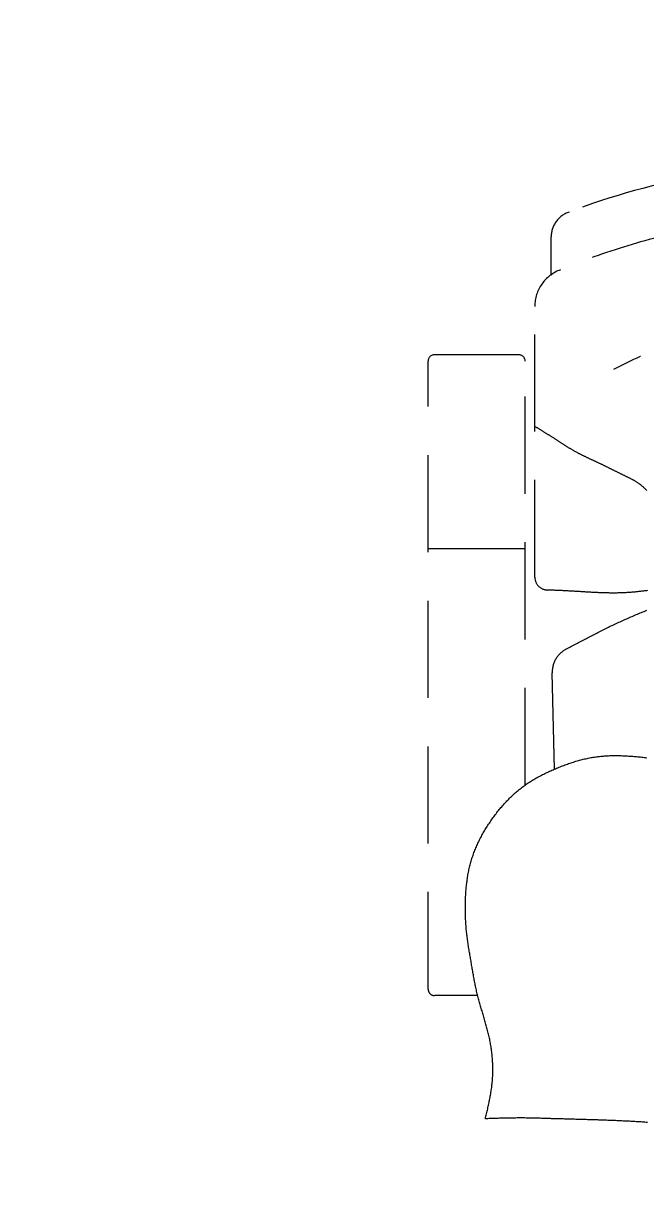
# Model space of a CAD drawing. Header units: metres. Extents: x 630750 to 860239, y 578133 to 726633.
# Drawn here: x 758763 to 759245, y 636187 to 637084 of the extents above; entities that cross this region are included whole.
import ezdxf

# ---------------------------------------------------------------- set-up
doc = ezdxf.new("R2010")
doc.units = ezdxf.units.M
doc.header["$LTSCALE"] = 300
doc.linetypes.add('3$0$업무시설_xr-base$0$CONTINOUS', pattern=[0])
doc.linetypes.add('새_블럭$0$HIDDEN', pattern=[0.375, 0.25, -0.125])
for name, color, linetype in [('3$0$A-CON', 2, 'Continuous'), ('3$0$A-WALL-CONC', 2, 'Continuous'), ('새_블럭$0$KUK-WALL-FIN_1', 30, 'Continuous')]:
    doc.layers.add(name, color=color, linetype=linetype)

# ---------------------------------------------------------------- blocks, each defined once
blk = doc.blocks.new('3$0$con2')
at = {"layer": '3$0$A-WALL-CONC', "linetype": '3$0$업무시설_xr-base$0$CONTINOUS'}
h = blk.add_hatch(color=251, dxfattribs=at)
h.dxf.hatch_style = 1
edge = h.paths.add_edge_path(flags=17)
edge.add_arc((-134345.86, -276172.16), 450, 0, 360)
h.paths.add_polyline_path([(-156156.58, -311179.88), (-156334.97, -311089.44), (-156922.81, -312248.94), (-156744.43, -312339.38)], flags=16)
h.paths.add_polyline_path([(-157332.28, -313498.88), (-157510.66, -313408.44), (-158053.29, -314478.74), (-157874.91, -314569.18)], flags=16)
h.paths.add_polyline_path([(-94657.59, -334034.69), (-94715.67, -334226.07), (-93739.61, -334522.25), (-93681.54, -334330.86)], flags=17)
h.paths.add_polyline_path([(-111499.3, -328924.21), (-111557.38, -329115.59), (-110581.33, -329411.77), (-110523.25, -329220.39)], flags=17)
h.paths.add_polyline_path([(-109394.09, -329563.02), (-109452.17, -329754.4), (-108476.11, -330050.58), (-108418.04, -329859.2)], flags=17)
h.paths.add_polyline_path([(-107288.88, -330201.83), (-107346.95, -330393.21), (-106370.9, -330689.39), (-106312.83, -330498.01)], flags=17)
h.paths.add_polyline_path([(-105183.67, -330840.64), (-105241.74, -331032.02), (-104265.69, -331328.2), (-104207.61, -331136.82)], flags=17)
h.paths.add_polyline_path([(-103078.45, -331479.45), (-103136.53, -331670.83), (-102160.47, -331967.01), (-102102.4, -331775.63)], flags=16)
h.paths.add_polyline_path([(-100973.24, -332118.26), (-101031.31, -332309.64), (-100055.26, -332605.82), (-99997.19, -332414.44)], flags=16)
h.paths.add_polyline_path([(-98868.03, -332757.07), (-98926.1, -332948.45), (-97950.05, -333244.63), (-97891.97, -333053.25)], flags=16)
h.paths.add_polyline_path([(-96762.81, -333395.88), (-96820.89, -333587.26), (-95844.83, -333883.44), (-95786.76, -333692.06)], flags=16)
edge = h.paths.add_edge_path(flags=17)
edge.add_arc((-134345.86, -286072.18), 450, 0, 360)
h.paths.add_polyline_path([(-143845.86, -275922.16), (-143845.86, -275872.16), (-144545.85, -275872.16), (-144545.85, -286422.16), (-141345.85, -286422.16), (-141345.85, -286222.16), (-143845.85, -286222.16), (-143845.85, -285772.16), (-144345.85, -285772.16), (-144345.85, -276572.16), (-143845.85, -276572.16), (-143845.85, -276122.16), (-141745.85, -276122.16), (-141345.85, -276122.16), (-141345.85, -275922.16)], flags=17)
h.paths.add_polyline_path([(-104645.86, -260722.16), (-107545.86, -260722.15), (-107545.86, -260922.15), (-104645.86, -260922.16)], flags=16)
h.paths.add_polyline_path([(-105845.86, -322372.15), (-105845.86, -325422.15), (-105555.86, -325422.15), (-105555.86, -325222.15), (-105645.86, -325222.15), (-105645.86, -322572.15), (-99445.86, -322572.15), (-99445.86, -325222.15), (-104555.86, -325222.15), (-104555.86, -325422.15), (-99245.86, -325422.15), (-99245.86, -322372.15)], flags=17)
edge = h.paths.add_edge_path(flags=17)
edge.add_arc((-99495.86, -295972.16), 450, 0, 360)
edge = h.paths.add_edge_path(flags=17)
edge.add_arc((-114495.86, -312472.16), 450, 0, 360)
edge = h.paths.add_edge_path(flags=17)
edge.add_arc((-114495.86, -319072.16), 450, 0, 360)
edge = h.paths.add_edge_path(flags=16)
edge.add_arc((-114545.86, -327472.16), 400, 0, 360)
h.paths.add_polyline_path([(-99895.86, -302172.15), (-99095.86, -302172.15), (-99095.86, -302972.15), (-99895.86, -302972.15)], flags=17)
h.paths.add_polyline_path([(-92295.86, -302072.16), (-91595.86, -302072.16), (-91595.86, -303072.16), (-92295.86, -303072.16)], flags=17)
h.paths.add_polyline_path([(-92295.86, -311972.16), (-91595.86, -311972.16), (-91595.86, -312972.16), (-92295.86, -312972.16)], flags=17)
edge = h.paths.add_edge_path()
edge.add_arc((-127717.72, -334910.62), 400, 0, 360)
h.paths.add_polyline_path([(-166745.86, -285572.16), (-165945.86, -285572.16), (-165945.86, -286372.16), (-166745.86, -286372.16)], flags=16)
h.paths.add_polyline_path([(-151620.1, -327239.63), (-152385.63, -327007.33), (-152617.93, -327772.87), (-151852.4, -328005.16)], flags=16)
h.paths.add_polyline_path([(-164251.38, -323406.77), (-165016.91, -323174.47), (-165249.21, -323940.01), (-164483.67, -324172.3)], flags=17)
h.paths.add_polyline_path([(-165728.14, -305715.75), (-166493.67, -305483.45), (-166725.96, -306248.98), (-165960.43, -306481.28)], flags=16)
h.paths.add_polyline_path([(-170567.02, -321490.34), (-171332.55, -321258.04), (-171564.84, -322023.58), (-170799.31, -322255.87)], flags=17)
h.paths.add_polyline_path([(-166745.86, -295572.15), (-165945.86, -295572.15), (-165945.86, -296372.15), (-166745.86, -296372.15)], flags=16)
edge = h.paths.add_edge_path(flags=16)
edge.add_arc((-137840, -314543.94), 450, 0, 360)
edge = h.paths.add_edge_path(flags=16)
edge.add_arc((-128366.54, -317418.58), 450, 0, 360)
h.paths.add_polyline_path([(-146814.55, -311402.67), (-147580.08, -311170.38), (-147812.37, -311935.91), (-147046.84, -312168.21)], flags=16)
h.paths.add_polyline_path([(-182399.1, -318004.49), (-183068.94, -317801.23), (-183272.2, -318471.07), (-182602.36, -318674.33)], flags=16)
h.paths.add_polyline_path([(-183245.86, -305522.16), (-182545.86, -305522.16), (-182545.86, -306222.16), (-183245.86, -306222.16)], flags=16)
h.paths.add_polyline_path([(-183245.86, -295622.16), (-182545.86, -295622.16), (-182545.86, -296322.16), (-183245.86, -296322.16)], flags=17)
h.paths.add_polyline_path([(-183245.86, -285722.16), (-182545.86, -285722.16), (-182545.86, -286422.16), (-183245.86, -286422.16)], flags=17)
h.paths.add_polyline_path([(-183245.86, -280472.15), (-182545.86, -280472.15), (-182545.86, -281172.15), (-183245.86, -281172.15)], flags=17)
h.paths.add_polyline_path([(-167847.82, -312701.23), (-168613.36, -312468.93), (-168845.65, -313234.46), (-168080.12, -313466.76)], flags=17)
h.paths.add_polyline_path([(-173995.86, -310859.87), (-173195.86, -310859.87), (-173195.86, -311659.87), (-173995.86, -311659.87)], flags=16)
h.paths.add_polyline_path([(-173995.86, -305472.16), (-173195.86, -305472.16), (-173195.86, -306272.16), (-173995.86, -306272.16)], flags=16)
edge = h.paths.add_edge_path(flags=17)
edge.add_arc((-130500.75, -324451.91), 450, 0, 360)
edge = h.paths.add_edge_path(flags=17)
edge.add_arc((-139974.21, -321577.26), 450, 0, 360)
h.paths.add_polyline_path([(-148948.75, -318436), (-149714.28, -318203.7), (-149946.58, -318969.24), (-149181.05, -319201.53)], flags=16)
h.paths.add_polyline_path([(-173995.86, -295572.16), (-173195.86, -295572.16), (-173195.86, -296372.16), (-173995.86, -296372.16)], flags=16)
h.paths.add_polyline_path([(-173995.86, -285672.16), (-173195.86, -285672.16), (-173195.86, -286472.16), (-173995.86, -286472.16)], flags=16)
h.paths.add_polyline_path([(-164445.85, -276572.16), (-163645.85, -276572.16), (-163645.85, -275772.16), (-164445.85, -275772.16)], flags=16)
h.paths.add_polyline_path([(-173945.86, -276472.16), (-173345.86, -276472.16), (-173345.86, -275872.16), (-173945.86, -275872.16)], flags=17)
h.paths.add_polyline_path([(-144645.85, -302172.16), (-143845.85, -302172.16), (-143845.85, -302972.16), (-144645.85, -302972.16)], flags=17)
h.paths.add_polyline_path([(-144645.85, -295572.16), (-143845.85, -295572.16), (-143845.85, -296372.16), (-144645.85, -296372.16)], flags=16)
h.paths.add_polyline_path([(-99845.86, -327072.15), (-99045.86, -327072.15), (-99045.86, -327872.15), (-99845.86, -327872.15)], flags=16)
h.paths.add_polyline_path([(-154445.85, -302272.16), (-153845.85, -302272.16), (-153845.85, -302872.16), (-154445.85, -302872.16)], flags=17)
edge = h.paths.add_edge_path(flags=17)
edge.add_arc((-124445.86, -286072.16), 350, 0, 360)
edge = h.paths.add_edge_path(flags=17)
edge.add_arc((-124445.86, -295972.15), 350, 0, 360)
edge = h.paths.add_edge_path(flags=17)
edge.add_arc((-134345.86, -302572.15), 350, 0, 360)
edge = h.paths.add_edge_path(flags=17)
edge.add_arc((-134345.86, -295972.15), 350, 0, 360)
h.paths.add_polyline_path([(-92345.86, -253222.15), (-91645.86, -253222.15), (-91645.86, -253922.15), (-92345.86, -253922.15)], flags=17)
h.paths.add_polyline_path([(-173995.86, -253222.15), (-173295.86, -253222.15), (-173295.86, -253922.15), (-173995.86, -253922.15)], flags=17)
h.paths.add_polyline_path([(-92345.86, -333872.16), (-91645.86, -333872.16), (-91645.86, -334572.16), (-92345.86, -334572.16)], flags=17)
h.paths.add_polyline_path([(-92395.86, -327072.16), (-91645.86, -327072.16), (-91645.86, -327872.16), (-92395.86, -327872.16)], flags=16)
h.paths.add_polyline_path([(-92295.86, -318572.16), (-91595.86, -318572.16), (-91595.86, -319572.16), (-92295.86, -319572.16)], flags=17)
edge = h.paths.add_edge_path(flags=17)
edge.add_arc((-107945.86, -329272.16), 450, 0, 360)
edge = h.paths.add_edge_path(flags=17)
edge.add_arc((-107945.86, -295972.16), 500, 0, 360)
h.paths.add_polyline_path([(-108345.86, -318572.16), (-107545.86, -318572.16), (-107545.86, -319572.16), (-108345.86, -319572.16)], flags=17)
h.paths.add_polyline_path([(-108345.86, -311972.16), (-107545.86, -311972.16), (-107545.86, -312972.16), (-108345.86, -312972.16)], flags=17)
h.paths.add_polyline_path([(-108345.86, -302072.16), (-107545.86, -302072.16), (-107545.86, -303072.16), (-108345.86, -303072.16)], flags=17)
h.paths.add_polyline_path([(-124845.86, -253172.16), (-124045.86, -253172.16), (-124045.86, -253972.16), (-124845.86, -253972.16)], flags=17)
h.paths.add_polyline_path([(-144645.86, -253172.16), (-143845.86, -253172.16), (-143845.86, -253972.16), (-144645.86, -253972.16)], flags=17)
h.paths.add_polyline_path([(-164445.61, -253172.16), (-163645.61, -253172.16), (-163645.61, -253972.16), (-164445.61, -253972.16)], flags=17)
h.paths.add_polyline_path([(-114945.86, -253172.16), (-114145.86, -253172.16), (-114145.86, -253972.16), (-114945.86, -253972.16)], flags=17)
h.paths.add_polyline_path([(-134645.86, -253272.16), (-134045.86, -253272.16), (-134045.86, -253872.16), (-134645.86, -253872.16)], flags=17)
h.paths.add_polyline_path([(-154445.86, -253272.16), (-153845.86, -253272.16), (-153845.86, -253872.16), (-154445.86, -253872.16)], flags=17)
h.paths.add_polyline_path([(-99745.86, -253272.16), (-99145.86, -253272.16), (-99145.86, -253872.16), (-99745.86, -253872.16)], flags=17)
h.paths.add_polyline_path([(-108345.86, -253172.16), (-107545.86, -253172.16), (-107545.86, -253972.16), (-108345.86, -253972.16)], flags=17)
h.paths.add_polyline_path([(-92295.86, -295622.16), (-91595.86, -295622.16), (-91595.86, -296322.16), (-92295.86, -296322.16)], flags=17)
h.paths.add_polyline_path([(-92295.86, -285722.16), (-91595.86, -285722.16), (-91595.86, -286422.16), (-92295.86, -286422.16)], flags=17)
h.paths.add_polyline_path([(-92295.86, -275822.16), (-91595.86, -275822.16), (-91595.86, -276522.16), (-92295.86, -276522.16)], flags=17)
h.paths.add_polyline_path([(-92295.86, -269222.16), (-91595.86, -269222.16), (-91595.86, -269922.16), (-92295.86, -269922.16)], flags=17)
h.paths.add_polyline_path([(-92295.86, -260722.16), (-91595.86, -260722.16), (-91595.86, -261422.16), (-92295.86, -261422.16)], flags=17)
h.paths.add_polyline_path([(-99845.86, -331472.16), (-99045.86, -331472.16), (-99045.86, -332272.16), (-99845.86, -332272.16)], flags=16)
h.paths.add_polyline_path([(-114945.86, -285672.16), (-114145.86, -285672.16), (-114145.86, -286472.16), (-114945.86, -286472.16)], flags=16)
h.paths.add_polyline_path([(-174045.86, -269172.16), (-173245.86, -269172.16), (-173245.86, -269972.16), (-174045.86, -269972.16)], flags=16)
h.paths.add_polyline_path([(-174045.86, -260672.16), (-173245.86, -260672.16), (-173245.86, -261472.16), (-174045.86, -261472.16)], flags=16)
edge = h.paths.add_edge_path(flags=17)
edge.add_arc((-124445.86, -276172.16), 450, 0, 360)
edge = h.paths.add_edge_path(flags=17)
edge.add_arc((-114545.86, -295972.16), 450, 0, 360)
edge = h.paths.add_edge_path(flags=17)
edge.add_arc((-114545.86, -302572.16), 450, 0, 360)
h.paths.add_polyline_path([(-114945.86, -269172.16), (-114145.86, -269172.16), (-114145.86, -269972.16), (-114945.86, -269972.16)], flags=16)
h.paths.add_polyline_path([(-100595.86, -260722.16), (-99795.86, -260722.16), (-99795.86, -261522.16), (-100595.86, -261522.16)], flags=17)
h.paths.add_polyline_path([(-114945.86, -260672.16), (-114145.86, -260672.16), (-114145.86, -261472.16), (-114945.86, -261472.16)], flags=16)
h.paths.add_polyline_path([(-108345.86, -285672.15), (-107545.86, -285672.15), (-107545.86, -286472.15), (-108345.86, -286472.15)], flags=16)
h.paths.add_polyline_path([(-99895.86, -285672.15), (-99095.86, -285672.15), (-99095.86, -286472.15), (-99895.86, -286472.15)], flags=16)
h.paths.add_polyline_path([(-99895.86, -275772.15), (-99095.86, -275772.15), (-99095.86, -276572.15), (-99895.86, -276572.15)], flags=16)
h.paths.add_polyline_path([(-108345.86, -275772.15), (-107545.86, -275772.15), (-107545.86, -276572.15), (-108345.86, -276572.15)], flags=16)
h.paths.add_polyline_path([(-114945.86, -275772.15), (-114145.86, -275772.15), (-114145.86, -276572.15), (-114945.86, -276572.15)], flags=16)
h.paths.add_polyline_path([(-124845.86, -260672.15), (-124045.86, -260672.15), (-124045.86, -261472.15), (-124845.86, -261472.15)], flags=16)
h.paths.add_polyline_path([(-134745.86, -260672.15), (-133945.86, -260672.15), (-133945.86, -261472.15), (-134745.86, -261472.15)], flags=16)
h.paths.add_polyline_path([(-144645.86, -260672.15), (-143845.86, -260672.15), (-143845.86, -261472.15), (-144645.86, -261472.15)], flags=16)
h.paths.add_polyline_path([(-154545.86, -260672.15), (-153745.86, -260672.15), (-153745.86, -261472.15), (-154545.86, -261472.15)], flags=16)
h.paths.add_polyline_path([(-154545.86, -269172.15), (-153745.86, -269172.15), (-153745.86, -269972.15), (-154545.86, -269972.15)], flags=16)
h.paths.add_polyline_path([(-144645.86, -269172.15), (-143845.86, -269172.15), (-143845.86, -269972.15), (-144645.86, -269972.15)], flags=16)
h.paths.add_polyline_path([(-134745.86, -269172.15), (-133945.86, -269172.15), (-133945.86, -269972.15), (-134745.86, -269972.15)], flags=16)
h.paths.add_polyline_path([(-124845.86, -269172.15), (-124045.86, -269172.15), (-124045.86, -269972.15), (-124845.86, -269972.15)], flags=16)
h.paths.add_polyline_path([(-99895.86, -269172.15), (-99095.86, -269172.15), (-99095.86, -269972.15), (-99895.86, -269972.15)], flags=16)
edge = h.paths.add_edge_path(flags=17)
edge.add_arc((-142631.08, -330333.03), 450, 0, 360)
h.paths.add_polyline_path([(-92245.86, -248122.15), (-91645.86, -248122.15), (-91645.86, -248722.15), (-92245.86, -248722.15)], flags=16)
h.paths.add_polyline_path([(-154545.85, -275772.16), (-153745.85, -275772.16), (-153745.85, -276572.16), (-154545.85, -276572.16)], flags=16)
h.paths.add_polyline_path([(-181495.86, -275872.15), (-180895.86, -275872.15), (-180895.86, -276472.15), (-181495.86, -276472.15)], flags=17)
h.paths.add_polyline_path([(-181495.86, -269272.15), (-180895.86, -269272.15), (-180895.86, -269872.15), (-181495.86, -269872.15)], flags=17)
h.paths.add_polyline_path([(-181495.86, -260772.15), (-180895.86, -260772.15), (-180895.86, -261372.15), (-181495.86, -261372.15)], flags=17)
h.paths.add_polyline_path([(-99745.86, -248122.15), (-99145.86, -248122.15), (-99145.86, -248722.15), (-99745.86, -248722.15)], flags=16)
h.paths.add_polyline_path([(-108245.86, -248122.15), (-107645.86, -248122.15), (-107645.86, -248722.15), (-108245.86, -248722.15)], flags=16)
h.paths.add_polyline_path([(-114845.86, -248122.15), (-114245.86, -248122.15), (-114245.86, -248722.15), (-114845.86, -248722.15)], flags=16)
h.paths.add_polyline_path([(-124745.86, -248122.15), (-124145.86, -248122.15), (-124145.86, -248722.15), (-124745.86, -248722.15)], flags=16)
h.paths.add_polyline_path([(-134645.86, -248122.15), (-134045.86, -248122.15), (-134045.86, -248722.15), (-134645.86, -248722.15)], flags=16)
h.paths.add_polyline_path([(-144545.86, -248122.15), (-143945.86, -248122.15), (-143945.86, -248722.15), (-144545.86, -248722.15)], flags=16)
h.paths.add_polyline_path([(-154445.86, -248122.15), (-153845.86, -248122.15), (-153845.86, -248722.15), (-154445.86, -248722.15)], flags=16)
h.paths.add_polyline_path([(-164345.86, -248122.15), (-163745.86, -248122.15), (-163745.86, -248722.15), (-164345.86, -248722.15)], flags=16)
h.paths.add_polyline_path([(-173945.86, -248122.15), (-173345.86, -248122.15), (-173345.86, -248722.15), (-173945.86, -248722.15)], flags=16)
h.paths.add_polyline_path([(-181495.86, -248122.15), (-180895.86, -248122.15), (-180895.86, -248722.15), (-181495.86, -248722.15)], flags=17)
h.paths.add_polyline_path([(-156129.82, -308837.28), (-156275.21, -309124.05), (-155530.07, -309501.82), (-155767.47, -309970.08), (-155589.08, -310060.51), (-155031.87, -308961.44), (-158742.65, -307835.44), (-158800.72, -308026.82), (-158705.03, -308055.86), (-159053.47, -309204.15), (-159149.17, -309175.12), (-159207.24, -309366.5), (-159111.55, -309395.54), (-160940.87, -315424.1), (-163476.69, -314654.63), (-161647.37, -308626.06), (-160164.15, -309076.13), (-160106.08, -308884.75), (-161589.3, -308434.68), (-161240.86, -307286.38), (-159757.64, -307736.45), (-159699.57, -307545.07), (-161374.17, -307036.92), (-163726.15, -314787.93), (-158751.16, -316297.55), (-158462.76, -315728.69), (-158641.13, -315638.24), (-158853.67, -316057.45), (-160749.48, -315482.17), (-158513.65, -308113.93)], flags=16)
h.paths.add_polyline_path([(-164195.86, -268622.15), (-164395.86, -268622.15), (-164395.86, -260722.15), (-161345.86, -260722.15), (-161345.86, -269922.15), (-164395.86, -269922.15), (-164395.86, -269622.15), (-164195.86, -269622.15), (-164195.86, -269722.15), (-161545.86, -269722.15), (-161545.86, -267322.15), (-163095.86, -267322.15), (-163095.86, -267122.15), (-161545.86, -267122.15), (-161545.86, -260922.15), (-164195.86, -260922.15), (-164195.86, -267122.15), (-164095.86, -267122.15), (-164095.86, -267322.15), (-164195.86, -267322.15)], flags=16)
h.paths.add_polyline_path([(-133745.86, -297419.02), (-133445.86, -297419.02), (-133445.86, -294772.16), (-133745.86, -294772.16)], flags=16)
h.paths.add_polyline_path([(-174045.86, -269972.15), (-174045.86, -269172.15), (-173245.86, -269172.15), (-173245.86, -269972.15)], flags=16)
edge = h.paths.add_edge_path()
edge.add_line((-92095.86, -249472.15), (-92095.87, -249672.15))
edge.add_line((-92095.86, -249472.15), (-92095.86, -249672.15))
edge.add_line((-92095.86, -249472.15), (-92095.86, -249672.15))
edge.add_line((-107745.86, -269122.15), (-107945.86, -269122.15))
edge.add_line((-107945.86, -266622.16), (-107745.86, -266622.16))
edge.add_line((-107945.86, -265972.16), (-107945.86, -266622.16))
edge.add_line((-107945.86, -269122.15), (-107945.86, -269672.16))
edge.add_line((-107745.86, -269472.16), (-107745.86, -269122.15))
edge.add_line((-107745.86, -266622.16), (-107745.86, -265972.16))
edge.add_arc((-131699.45, -252472.15), 9200, 49.504868, 90)
edge.add_line((-91895.86, -331197.16), (-91595.86, -331197.16))
edge.add_line((-91595.86, -321272.16), (-91895.86, -321272.16))
edge.add_line((-102295.86, -264497.15), (-102095.86, -264497.15))
edge.add_line((-102295.86, -263497.15), (-102095.86, -263497.15))
edge.add_line((-102095.86, -264497.15), (-102095.86, -264872.15))
edge.add_line((-102095.86, -262922.15), (-102095.86, -263497.15))
edge.add_line((-102295.86, -264497.15), (-102295.86, -264672.15))
edge.add_line((-102295.86, -263122.15), (-102295.86, -263497.15))
edge.add_line((-102095.86, -264872.15), (-103745.86, -264872.15))
edge.add_line((-102295.86, -264672.15), (-103745.86, -264672.15))
edge.add_line((-112628.46, -328581.58), (-113861.43, -328207.44))
edge.add_line((-112686.54, -328772.96), (-112628.46, -328581.58))
edge.add_line((-113989.85, -328377.48), (-112686.54, -328772.96))
edge.add_line((-91895.86, -334572.16), (-91895.86, -334872.72))
edge.add_line((-91895.86, -334872.72), (-92552.38, -334673.5))
edge.add_line((-91595.86, -321272.16), (-91595.86, -257872.02))
edge.add_line((-91645.86, -327872.16), (-91595.86, -327872.16))
edge.add_line((-91595.86, -327872.16), (-91595.86, -326772.16))
edge.add_line((-92552.38, -334673.5), (-92610.45, -334864.89))
edge.add_line((-92610.45, -334864.89), (-91595.86, -335172.76))
edge.add_line((-91595.86, -335172.76), (-91595.86, -331197.16))
edge.add_line((-113989.85, -328504.28), (-113989.85, -328377.48))
edge.add_line((-114139.85, -328504.28), (-114139.85, -328154.58))
edge.add_line((-114212.75, -327693.6), (-113861.43, -328207.44))
edge.add_line((-114363.14, -327827.99), (-114139.85, -328154.58))
edge.add_line((-114139.85, -328504.28), (-113989.85, -328504.28))
edge.add_line((-91595.86, -326772.16), (-91895.86, -326772.16))
edge.add_line((-180895.85, -299322.15), (-182995.86, -299322.15))
edge.add_line((-180895.85, -299022.15), (-180895.85, -299322.15))
edge.add_line((-182995.86, -299022.15), (-180895.85, -299022.15))
edge.add_line((-180895.86, -304122.15), (-180895.86, -304422.15))
edge.add_line((-180895.86, -287122.15), (-182995.86, -287122.15))
edge.add_line((-180895.86, -287422.15), (-180895.86, -287122.15))
edge.add_line((-182995.86, -287422.15), (-180895.86, -287422.15))
edge.add_line((-180895.86, -293072.15), (-182995.86, -293072.15))
edge.add_line((-180895.86, -292772.15), (-180895.86, -293072.15))
edge.add_line((-182995.86, -292772.15), (-180895.86, -292772.15))
edge.add_line((-180895.86, -304422.15), (-182995.86, -304422.15))
edge.add_line((-182995.86, -304122.15), (-180895.86, -304122.15))
edge.add_line((-91595.86, -331197.16), (-91595.86, -335172.76))
edge.add_line((-91595.86, -257872.15), (-91595.86, -321272.16))
edge.add_line((-92095.86, -249472.15), (-92095.85, -249672.15))
edge.add_line((-89395.61, -249672.15), (-92095.85, -249672.15))
edge.add_line((-89395.61, -249472.15), (-92095.86, -249472.15))
edge.add_line((-125725.12, -245475.68), (-122586.82, -248122.15))
edge.add_line((-128045.86, -242472.15), (-121345.86, -248122.15))
edge.add_line((-144945.86, -243272.15), (-131695.93, -243272.15))
edge.add_line((-145745.86, -242472.15), (-128045.86, -242472.15))
edge.add_line((-144945.86, -248122.15), (-144945.86, -243272.15))
edge.add_line((-145745.86, -248122.15), (-145745.86, -242472.15))
edge.add_line((-183095.92, -306222.16), (-183095.94, -313624.25))
edge.add_line((-183295.86, -313624.25), (-183095.86, -313624.25))
edge.add_line((-89395.61, -248522.15), (-91645.85, -248522.15))
edge.add_line((-92095.86, -257472.15), (-89395.61, -257472.15))
edge.add_line((-91595.86, -257872.15), (-88995.61, -257872.15))
edge.add_line((-89395.61, -249672.15), (-89395.61, -257472.15))
edge.add_line((-89395.61, -248522.15), (-89395.61, -249472.15))
edge.add_line((-88995.61, -248122.15), (-88995.61, -257872.15))
edge.add_line((-88995.61, -248122.15), (-91645.86, -248122.15))
edge.add_line((-102295.86, -263122.15), (-103745.86, -263122.15))
edge.add_line((-102095.86, -262922.15), (-103745.86, -262922.15))
edge.add_line((-99295.86, -275772.15), (-99295.86, -269972.15))
edge.add_line((-99095.86, -275772.15), (-99095.86, -269972.15))
edge.add_line((-99295.86, -285672.15), (-99295.86, -276572.15))
edge.add_line((-99095.86, -285672.15), (-99095.86, -276572.15))
edge.add_line((-99295.86, -290172.15), (-99095.86, -290172.15))
edge.add_line((-183245.86, -306222.15), (-183295.92, -306222.15))
edge.add_line((-111745.86, -265972.15), (-107945.86, -265972.15))
edge.add_line((-111745.86, -262022.15), (-111745.86, -265972.15))
edge.add_line((-111545.86, -262022.15), (-111745.86, -262022.15))
edge.add_line((-111545.86, -262922.15), (-111545.86, -262022.15))
edge.add_line((-111445.86, -262922.15), (-111545.86, -262922.15))
edge.add_line((-111445.86, -263122.15), (-111445.86, -262922.15))
edge.add_line((-111545.86, -263122.15), (-111445.86, -263122.15))
edge.add_line((-111545.86, -265772.15), (-111545.86, -263122.15))
edge.add_line((-103945.86, -265772.15), (-111545.86, -265772.15))
edge.add_line((-103945.86, -263122.15), (-103945.86, -265772.15))
edge.add_line((-110445.86, -263122.15), (-103945.86, -263122.15))
edge.add_line((-110445.86, -262922.15), (-110445.86, -263122.15))
edge.add_line((-109295.86, -262922.15), (-110445.86, -262922.15))
edge.add_line((-109295.86, -260922.15), (-109295.86, -262922.15))
edge.add_line((-111545.86, -260922.15), (-109295.86, -260922.15))
edge.add_line((-111545.86, -261022.15), (-111545.86, -260922.15))
edge.add_line((-111745.86, -261022.15), (-111545.86, -261022.15))
edge.add_line((-111745.86, -260722.15), (-111745.86, -261022.15))
edge.add_line((-108245.86, -260722.15), (-111745.86, -260722.15))
edge.add_line((-108245.86, -260922.15), (-108245.86, -260722.15))
edge.add_line((-109095.86, -260922.15), (-108245.86, -260922.15))
edge.add_line((-109095.86, -262922.15), (-109095.86, -260922.15))
edge.add_line((-103945.86, -262922.15), (-109095.86, -262922.15))
edge.add_line((-103945.86, -260722.16), (-103945.86, -262922.15))
edge.add_line((-103745.86, -260722.16), (-103945.86, -260722.16))
edge.add_line((-103745.86, -262922.15), (-103745.86, -260722.16))
edge.add_line((-103745.86, -264672.15), (-103745.86, -263122.15))
edge.add_line((-103745.86, -266622.16), (-103745.86, -264872.15))
edge.add_line((-103945.86, -266622.16), (-103745.86, -266622.16))
edge.add_line((-103945.86, -265972.15), (-103945.86, -266622.16))
edge.add_line((-107745.86, -265972.15), (-103945.86, -265972.15))
edge.add_line((-103745.86, -269157.76), (-103945.86, -269162.15))
edge.add_line((-103745.86, -269672.15), (-103745.86, -269157.76))
edge.add_line((-107945.86, -269672.15), (-103745.86, -269672.15))
edge.add_line((-103945.86, -269472.15), (-107745.86, -269472.15))
edge.add_line((-103945.86, -269162.15), (-103945.86, -269472.15))
edge.add_line((-173945.86, -248622.15), (-180895.86, -248622.15))
edge.add_line((-164345.86, -248622.15), (-173345.86, -248622.15))
edge.add_line((-154445.86, -248622.15), (-163745.86, -248622.15))
edge.add_line((-154445.86, -248122.15), (-181495.86, -248122.15))
edge.add_line((-144545.86, -248622.15), (-153845.86, -248622.15))
edge.add_line((-114845.86, -248622.15), (-124145.86, -248622.15))
edge.add_line((-108245.86, -248622.15), (-114245.86, -248622.15))
edge.add_line((-99745.86, -248622.15), (-107645.86, -248622.15))
edge.add_line((-92245.86, -248622.15), (-99145.86, -248622.15))
edge.add_line((-145745.86, -248122.15), (-153845.86, -248122.15))
edge.add_line((-144545.86, -248122.15), (-144945.86, -248122.15))
edge.add_line((-122586.82, -248122.15), (-124145.86, -248122.15))
edge.add_line((-91645.86, -248122.15), (-121345.86, -248122.15))
edge.add_line((-180995.86, -280772.15), (-182545.86, -280772.15))
edge.add_line((-181495.86, -280472.15), (-183295.86, -280472.15))
edge.add_line((-180995.86, -276472.15), (-180995.86, -280772.15))
edge.add_line((-180995.86, -269872.15), (-180995.86, -275872.15))
edge.add_line((-180995.86, -261372.15), (-180995.86, -269272.15))
edge.add_line((-180995.86, -248722.15), (-180995.86, -260772.15))
edge.add_line((-181495.86, -248122.15), (-181495.86, -280472.15))
edge.add_line((-91895.86, -331197.16), (-91895.86, -333872.16))
edge.add_line((-91895.86, -326772.16), (-91895.86, -327072.15))
edge.add_line((-91895.86, -319572.15), (-91895.86, -321272.16))
edge.add_line((-91895.86, -312972.15), (-91895.86, -318572.15))
edge.add_line((-91895.86, -303072.15), (-91895.86, -311972.15))
edge.add_line((-92095.86, -296322.16), (-92095.86, -302072.15))
edge.add_line((-92095.86, -286422.16), (-92095.86, -295622.16))
edge.add_line((-92095.86, -276522.16), (-92095.86, -285722.16))
edge.add_line((-92095.86, -269922.16), (-92095.86, -275822.16))
edge.add_line((-92095.86, -261422.16), (-92095.86, -269222.16))
edge.add_line((-92095.86, -257472.15), (-92095.86, -260722.16))
edge.add_line((-99095.86, -286472.15), (-99095.86, -290172.15))
edge.add_line((-99295.86, -286472.15), (-99295.86, -290172.15))
edge.add_line((-182995.86, -304422.15), (-182995.86, -305522.15))
edge.add_line((-182995.86, -299322.15), (-182995.86, -304122.15))
edge.add_line((-182995.86, -296322.15), (-182995.86, -299022.15))
edge.add_line((-182995.86, -293072.15), (-182995.86, -295622.15))
edge.add_line((-182995.86, -287422.15), (-182995.86, -292772.15))
edge.add_line((-182995.86, -286422.15), (-182995.86, -287122.15))
edge.add_line((-182995.86, -281172.15), (-182995.86, -285722.15))
edge.add_line((-183295.86, -280472.15), (-183295.86, -313624.25))
blk = doc.blocks.new('새_블럭$0$GF0T')
at = {"layer": '새_블럭$0$KUK-WALL-FIN_1', "color": 8, "linetype": '새_블럭$0$HIDDEN'}
for p, q in [((-29.6, -246.44), (-59.62, -246.44)), ((351.61, -243.88), (277.17, -245.67)), ((203.3, -259.14), (-5.8, -259.14))]:
    blk.add_line(p, q, dxfattribs=at)
at = {"layer": '새_블럭$0$KUK-WALL-FIN_1', "color": 222, "linetype": '새_블럭$0$HIDDEN'}
for p, q in [((363.94, -266.59), (36.56, -266.59)), ((181.56, -266.59), (181.56, -341.59)), ((31.56, -271.59), (31.56, -336.59)), ((526.56, -303.26), (526.56, -336.59)), ((521.56, -341.59), (36.56, -341.59))]:
    blk.add_line(p, q, dxfattribs=at)
at = {"layer": '새_블럭$0$KUK-WALL-FIN_1', "color": 8}
for points in [[(621.73, -297.34, 0), (620.77, -297.11, 0), (619.8, -296.88, 0), (618.84, -296.65, 0), (617.88, -296.43, 0), (616.92, -296.2, 0), (615.95, -295.98, 0), (614.99, -295.75, 0), (614.03, -295.53, 0), (613.07, -295.31, 0), (612.1, -295.1, 0), (611.14, -294.89, 0), (610.17, -294.68, 0), (609.21, -294.48, 0), (608.24, -294.28, 0), (607.27, -294.08, 0), (606.31, -293.89, 0), (605.34, -293.71, 0), (604.37, -293.53, 0), (603.4, -293.36, 0), (602.43, -293.19, 0), (601.46, -293.03, 0), (600.49, -292.87, 0), (599.52, -292.73, 0), (598.54, -292.59, 0), (597.57, -292.45, 0), (596.59, -292.33, 0), (595.62, -292.22, 0), (594.64, -292.11, 0), (593.66, -292.01, 0), (592.68, -291.93, 0), (591.7, -291.85, 0), (590.71, -291.78, 0), (589.73, -291.72, 0), (588.75, -291.67, 0), (587.76, -291.63, 0), (586.78, -291.59, 0), (585.79, -291.57, 0), (584.8, -291.56, 0), (583.82, -291.55, 0), (582.83, -291.56, 0), (581.85, -291.57, 0), (580.86, -291.59, 0), (579.87, -291.62, 0), (578.89, -291.66, 0), (577.9, -291.71, 0), (576.91, -291.76, 0), (575.93, -291.83, 0), (574.95, -291.9, 0), (573.96, -291.99, 0), (572.98, -292.08, 0), (572, -292.18, 0), (571.02, -292.28, 0), (570.04, -292.4, 0), (569.06, -292.52, 0), (568.08, -292.65, 0), (567.11, -292.8, 0), (566.13, -292.94, 0), (565.16, -293.1, 0), (564.19, -293.27, 0), (563.22, -293.44, 0), (562.25, -293.62, 0), (561.28, -293.81, 0), (560.32, -294.01, 0), (559.35, -294.21, 0), (558.39, -294.43, 0), (557.43, -294.65, 0), (556.48, -294.87, 0), (555.52, -295.1, 0), (554.56, -295.34, 0), (553.61, -295.59, 0), (552.65, -295.83, 0), (551.7, -296.09, 0), (550.75, -296.35, 0), (549.8, -296.61, 0), (548.85, -296.87, 0), (547.9, -297.14, 0), (546.96, -297.41, 0), (546.01, -297.69, 0), (545.06, -297.96, 0), (544.12, -298.24, 0), (543.17, -298.52, 0), (542.23, -298.8, 0), (541.28, -299.08, 0), (540.33, -299.36, 0), (539.39, -299.64, 0), (538.44, -299.93, 0), (537.5, -300.21, 0), (536.55, -300.49, 0), (535.61, -300.76, 0), (534.66, -301.04, 0), (533.71, -301.31, 0), (532.76, -301.58, 0), (531.82, -301.85, 0), (530.87, -302.11, 0), (529.92, -302.38, 0), (528.97, -302.63, 0), (528.01, -302.88, 0), (527.06, -303.13, 0), (526.11, -303.37, 0), (525.15, -303.61, 0), (524.19, -303.84, 0), (523.24, -304.06, 0), (522.28, -304.28, 0), (521.32, -304.5, 0), (520.35, -304.7, 0), (519.39, -304.91, 0), (518.43, -305.11, 0), (517.46, -305.3, 0), (516.5, -305.5, 0), (515.53, -305.68, 0), (514.56, -305.87, 0), (513.59, -306.05, 0), (512.62, -306.23, 0), (511.65, -306.4, 0), (510.68, -306.58, 0), (509.71, -306.75, 0), (508.74, -306.92, 0), (507.77, -307.09, 0), (506.8, -307.26, 0), (505.83, -307.43, 0), (504.86, -307.59, 0), (503.88, -307.76, 0), (502.91, -307.93, 0), (501.94, -308.09, 0), (500.96, -308.26, 0), (499.99, -308.43, 0), (499.02, -308.6, 0), (498.05, -308.77, 0), (497.08, -308.94, 0), (496.1, -309.11, 0), (495.13, -309.27, 0), (494.16, -309.44, 0), (493.19, -309.61, 0), (492.21, -309.77, 0), (491.24, -309.94, 0), (490.27, -310.1, 0), (489.3, -310.26, 0), (488.32, -310.41, 0), (487.35, -310.57, 0), (486.37, -310.71, 0), (485.4, -310.86, 0), (484.43, -311, 0), (483.45, -311.14, 0), (482.47, -311.27, 0), (481.5, -311.4, 0), (480.52, -311.53, 0), (479.55, -311.64, 0), (478.57, -311.76, 0), (477.59, -311.86, 0), (476.61, -311.96, 0), (475.63, -312.06, 0), (474.65, -312.14, 0), (473.67, -312.22, 0), (472.69, -312.29, 0), (471.71, -312.36, 0), (470.73, -312.42, 0), (469.75, -312.48, 0), (468.76, -312.52, 0), (467.78, -312.57, 0), (466.79, -312.61, 0), (465.8, -312.64, 0), (464.82, -312.67, 0), (463.83, -312.7, 0), (462.84, -312.72, 0), (461.85, -312.74, 0), (460.86, -312.75, 0), (459.87, -312.76, 0), (458.88, -312.77, 0), (457.88, -312.77, 0), (456.89, -312.76, 0), (455.9, -312.75, 0), (454.9, -312.74, 0), (453.91, -312.71, 0), (452.92, -312.69, 0), (451.92, -312.66, 0), (450.93, -312.62, 0), (449.94, -312.57, 0), (448.95, -312.53, 0), (447.95, -312.47, 0), (446.96, -312.41, 0), (445.97, -312.34, 0), (444.98, -312.26, 0), (443.99, -312.18, 0), (443.01, -312.09, 0), (442.02, -312, 0), (441.03, -311.89, 0), (440.05, -311.78, 0), (439.07, -311.66, 0), (438.09, -311.53, 0), (437.11, -311.4, 0), (436.13, -311.26, 0), (435.15, -311.11, 0), (434.18, -310.95, 0), (433.2, -310.78, 0), (432.23, -310.6, 0), (431.27, -310.42, 0), (430.3, -310.22, 0), (429.34, -310.02, 0), (428.38, -309.81, 0), (427.42, -309.59, 0), (426.46, -309.36, 0), (425.51, -309.11, 0), (424.56, -308.86, 0), (423.61, -308.6, 0), (422.66, -308.33, 0), (421.72, -308.05, 0), (420.78, -307.76, 0), (419.85, -307.46, 0), (418.92, -307.14, 0), (417.99, -306.82, 0), (417.06, -306.49, 0), (416.14, -306.15, 0), (415.22, -305.8, 0), (414.3, -305.43, 0), (413.39, -305.06, 0), (412.48, -304.68, 0), (411.58, -304.3, 0), (410.68, -303.9, 0), (409.78, -303.49, 0), (408.88, -303.08, 0), (407.99, -302.65, 0), (407.1, -302.22, 0), (406.21, -301.78, 0), (405.33, -301.33, 0), (404.45, -300.87, 0), (403.58, -300.41, 0), (402.71, -299.94, 0), (401.84, -299.46, 0), (400.98, -298.97, 0), (400.12, -298.48, 0), (399.26, -297.97, 0), (398.41, -297.46, 0), (397.56, -296.95, 0), (396.71, -296.43, 0), (395.87, -295.9, 0), (395.03, -295.36, 0), (394.2, -294.82, 0), (393.37, -294.27, 0), (392.54, -293.72, 0), (391.72, -293.16, 0), (390.9, -292.59, 0), (390.08, -292.02, 0), (389.27, -291.44, 0), (388.46, -290.86, 0), (387.66, -290.27, 0), (386.86, -289.67, 0), (386.07, -289.07, 0), (385.28, -288.46, 0), (384.5, -287.85, 0), (383.72, -287.23, 0), (382.95, -286.6, 0), (382.18, -285.97, 0), (381.42, -285.33, 0), (380.66, -284.68, 0), (379.91, -284.03, 0), (379.16, -283.38, 0), (378.42, -282.71, 0), (377.69, -282.04, 0), (376.96, -281.37, 0), (376.24, -280.69, 0), (375.53, -280, 0), (374.82, -279.31, 0), (374.12, -278.61, 0), (373.43, -277.9, 0), (372.74, -277.19, 0), (372.06, -276.47, 0), (371.39, -275.75, 0), (370.72, -275.02, 0), (370.07, -274.28, 0), (369.42, -273.54, 0), (368.77, -272.79, 0), (368.14, -272.04, 0), (367.51, -271.28, 0), (366.9, -270.51, 0), (366.29, -269.74, 0), (365.69, -268.96, 0), (365.1, -268.18, 0), (364.51, -267.38, 0), (363.94, -266.59, 0), (363.37, -265.78, 0), (362.81, -264.97, 0), (362.26, -264.16, 0), (361.73, -263.33, 0), (361.19, -262.51, 0), (360.67, -261.67, 0), (360.16, -260.83, 0), (359.65, -259.99, 0), (359.15, -259.14, 0), (358.66, -258.29, 0), (358.18, -257.43, 0), (357.7, -256.57, 0), (357.23, -255.7, 0), (356.77, -254.83, 0), (356.32, -253.95, 0), (355.87, -253.07, 0), (355.42, -252.19, 0), (354.99, -251.3, 0), (354.56, -250.41, 0), (354.13, -249.52, 0), (353.71, -248.62, 0), (353.3, -247.72, 0), (352.89, -246.82, 0), (352.49, -245.91, 0), (352.09, -245, 0), (351.7, -244.09, 0), (351.31, -243.18, 0), (350.93, -242.26, 0), (350.55, -241.35, 0), (350.18, -240.43, 0), (349.81, -239.51, 0), (349.45, -238.58, 0), (349.09, -237.66, 0), (348.74, -236.73, 0), (348.39, -235.8, 0), (348.05, -234.87, 0), (347.72, -233.94, 0), (347.39, -233, 0), (347.07, -232.07, 0), (346.75, -231.13, 0), (346.45, -230.19, 0), (346.15, -229.25, 0), (345.86, -228.3, 0), (345.57, -227.35, 0), (345.29, -226.41, 0), (345.02, -225.46, 0), (344.76, -224.51, 0), (344.51, -223.55, 0), (344.26, -222.6, 0), (344.02, -221.64, 0), (343.8, -220.68, 0), (343.58, -219.72, 0), (343.37, -218.76, 0), (343.17, -217.8, 0), (342.98, -216.84, 0), (342.8, -215.87, 0), (342.62, -214.9, 0), (342.46, -213.93, 0), (342.31, -212.96, 0), (342.17, -211.99, 0), (342.04, -211.02, 0), (341.92, -210.04, 0), (341.81, -209.07, 0), (341.71, -208.09, 0), (341.62, -207.11, 0), (341.53, -206.13, 0), (341.46, -205.15, 0), (341.4, -204.17, 0), (341.34, -203.19, 0), (341.29, -202.2, 0), (341.25, -201.22, 0), (341.22, -200.23, 0), (341.2, -199.25, 0), (341.19, -198.26, 0), (341.18, -197.28, 0), (341.18, -196.29, 0), (341.18, -195.3, 0), (341.19, -194.31, 0), (341.21, -193.32, 0), (341.24, -192.33, 0), (341.27, -191.34, 0), (341.31, -190.35, 0), (341.36, -189.36, 0), (341.41, -188.37, 0), (341.46, -187.38, 0), (341.52, -186.39, 0), (341.59, -185.4, 0), (341.66, -184.41, 0), (341.73, -183.43, 0), (341.81, -182.44, 0), (341.9, -181.45, 0), (341.98, -180.46, 0), (342.07, -179.47, 0), (342.17, -178.48, 0), (342.27, -177.5, 0), (342.37, -176.51, 0), (342.48, -175.53, 0), (342.59, -174.54, 0), (342.7, -173.56, 0), (342.82, -172.57, 0)], [(624.57, -172.05, 0), (624.5, -173.04, 0), (624.43, -174.02, 0), (624.36, -175.01, 0), (624.29, -175.99, 0), (624.23, -176.98, 0), (624.17, -177.96, 0), (624.1, -178.95, 0), (624.04, -179.93, 0), (623.99, -180.92, 0), (623.93, -181.91, 0), (623.87, -182.89, 0), (623.81, -183.88, 0), (623.76, -184.86, 0), (623.71, -185.85, 0), (623.65, -186.84, 0), (623.6, -187.82, 0), (623.55, -188.81, 0), (623.5, -189.8, 0), (623.46, -190.79, 0), (623.41, -191.77, 0), (623.36, -192.76, 0), (623.32, -193.75, 0), (623.27, -194.74, 0), (623.23, -195.72, 0), (623.19, -196.71, 0), (623.15, -197.7, 0), (623.11, -198.69, 0), (623.07, -199.68, 0), (623.03, -200.66, 0), (622.99, -201.65, 0), (622.95, -202.64, 0), (622.91, -203.63, 0), (622.88, -204.62, 0), (622.84, -205.61, 0), (622.81, -206.6, 0), (622.77, -207.58, 0), (622.74, -208.57, 0), (622.71, -209.56, 0), (622.67, -210.55, 0), (622.64, -211.54, 0), (622.61, -212.53, 0), (622.58, -213.52, 0), (622.55, -214.51, 0), (622.52, -215.5, 0), (622.49, -216.48, 0), (622.46, -217.47, 0), (622.43, -218.46, 0), (622.4, -219.45, 0), (622.37, -220.44, 0), (622.35, -221.43, 0), (622.32, -222.42, 0), (622.29, -223.4, 0), (622.26, -224.39, 0), (622.23, -225.38, 0), (622.21, -226.37, 0), (622.18, -227.36, 0), (622.15, -228.35, 0), (622.13, -229.34, 0), (622.1, -230.32, 0), (622.07, -231.31, 0), (622.04, -232.3, 0), (622.02, -233.29, 0), (621.99, -234.28, 0), (621.96, -235.26, 0), (621.94, -236.25, 0), (621.91, -237.24, 0), (621.88, -238.22, 0), (621.86, -239.21, 0), (621.83, -240.2, 0), (621.8, -241.19, 0), (621.77, -242.17, 0), (621.74, -243.16, 0), (621.72, -244.15, 0), (621.69, -245.13, 0), (621.66, -246.12, 0), (621.63, -247.1, 0), (621.6, -248.09, 0), (621.57, -249.08, 0), (621.53, -250.06, 0), (621.5, -251.05, 0), (621.47, -252.03, 0), (621.44, -253.02, 0), (621.41, -254, 0), (621.38, -254.99, 0), (621.36, -255.97, 0), (621.33, -256.96, 0), (621.3, -257.94, 0), (621.27, -258.93, 0), (621.25, -259.91, 0), (621.23, -260.9, 0), (621.21, -261.88, 0), (621.19, -262.87, 0), (621.17, -263.85, 0), (621.16, -264.83, 0), (621.15, -265.82, 0), (621.14, -266.8, 0), (621.13, -267.79, 0), (621.13, -268.77, 0), (621.13, -269.76, 0), (621.13, -270.74, 0), (621.13, -271.73, 0), (621.14, -272.71, 0), (621.15, -273.7, 0), (621.15, -274.68, 0), (621.17, -275.67, 0), (621.18, -276.65, 0), (621.2, -277.64, 0), (621.21, -278.62, 0), (621.23, -279.61, 0), (621.25, -280.59, 0), (621.27, -281.58, 0), (621.29, -282.56, 0), (621.32, -283.55, 0), (621.34, -284.53, 0), (621.37, -285.52, 0), (621.39, -286.5, 0), (621.42, -287.49, 0), (621.45, -288.47, 0), (621.48, -289.46, 0), (621.51, -290.44, 0), (621.54, -291.43, 0), (621.57, -292.41, 0), (621.6, -293.4, 0), (621.63, -294.38, 0), (621.66, -295.37, 0), (621.7, -296.35, 0), (621.73, -297.34, 0)], [(259.09, -235.14, 0), (258.56, -234.15, 0), (258.03, -233.16, 0), (257.5, -232.17, 0), (256.97, -231.18, 0), (256.44, -230.19, 0), (255.91, -229.2, 0), (255.39, -228.21, 0), (254.86, -227.22, 0), (254.33, -226.23, 0), (253.81, -225.24, 0), (253.28, -224.25, 0), (252.76, -223.26, 0), (252.24, -222.26, 0), (251.71, -221.27, 0), (251.19, -220.28, 0), (250.67, -219.28, 0), (250.15, -218.29, 0), (249.64, -217.29, 0), (249.12, -216.3, 0), (248.61, -215.3, 0), (248.09, -214.31, 0), (247.58, -213.31, 0), (247.07, -212.31, 0), (246.56, -211.31, 0), (246.06, -210.31, 0), (245.55, -209.31, 0), (245.05, -208.31, 0), (244.54, -207.31, 0), (244.04, -206.31, 0), (243.55, -205.3, 0), (243.05, -204.3, 0), (242.56, -203.29, 0), (242.07, -202.28, 0), (241.58, -201.28, 0), (241.09, -200.27, 0), (240.6, -199.26, 0), (240.12, -198.25, 0), (239.64, -197.24, 0), (239.16, -196.22, 0), (238.69, -195.21, 0), (238.22, -194.19, 0), (237.75, -193.18, 0), (237.28, -192.16, 0), (236.81, -191.14, 0), (236.35, -190.12, 0), (235.89, -189.1, 0), (235.44, -188.07, 0), (234.98, -187.05, 0), (234.53, -186.03, 0), (234.08, -185, 0), (233.64, -183.97, 0), (233.2, -182.94, 0), (232.76, -181.91, 0), (232.32, -180.88, 0), (231.89, -179.84, 0), (231.46, -178.81, 0), (231.04, -177.77, 0), (230.61, -176.74, 0), (230.19, -175.7, 0), (229.78, -174.66, 0), (229.36, -173.62, 0), (228.95, -172.57, 0)], [(213.75, -172, 0), (213.85, -172.77, 0), (213.94, -173.53, 0), (214.03, -174.3, 0), (214.12, -175.06, 0), (214.21, -175.83, 0), (214.3, -176.59, 0), (214.39, -177.35, 0), (214.47, -178.12, 0), (214.55, -178.88, 0), (214.63, -179.65, 0), (214.71, -180.41, 0), (214.78, -181.18, 0), (214.85, -181.94, 0), (214.92, -182.71, 0), (214.99, -183.47, 0), (215.05, -184.24, 0), (215.11, -185, 0), (215.17, -185.77, 0), (215.22, -186.54, 0), (215.28, -187.3, 0), (215.32, -188.07, 0), (215.37, -188.84, 0), (215.41, -189.6, 0), (215.45, -190.37, 0), (215.48, -191.13, 0), (215.51, -191.9, 0), (215.54, -192.67, 0), (215.56, -193.44, 0), (215.58, -194.2, 0), (215.6, -194.97, 0), (215.61, -195.74, 0), (215.62, -196.5, 0), (215.63, -197.27, 0), (215.63, -198.04, 0), (215.63, -198.81, 0), (215.62, -199.58, 0), (215.62, -200.34, 0), (215.61, -201.11, 0), (215.6, -201.88, 0), (215.59, -202.65, 0), (215.57, -203.42, 0), (215.55, -204.19, 0), (215.53, -204.96, 0), (215.5, -205.72, 0), (215.48, -206.49, 0), (215.45, -207.26, 0), (215.42, -208.03, 0), (215.39, -208.8, 0), (215.36, -209.57, 0), (215.32, -210.34, 0), (215.29, -211.11, 0), (215.25, -211.88, 0), (215.21, -212.65, 0), (215.18, -213.42, 0), (215.13, -214.19, 0), (215.09, -214.96, 0), (215.05, -215.73, 0), (215.01, -216.5, 0), (214.96, -217.27, 0), (214.92, -218.04, 0), (214.87, -218.81, 0), (214.83, -219.57, 0), (214.78, -220.34, 0), (214.73, -221.11, 0), (214.69, -221.88, 0), (214.64, -222.65, 0), (214.59, -223.42, 0), (214.55, -224.19, 0), (214.5, -224.96, 0), (214.46, -225.73, 0), (214.41, -226.5, 0), (214.36, -227.27, 0), (214.32, -228.04, 0), (214.28, -228.81, 0), (214.23, -229.58, 0), (214.19, -230.34, 0), (214.15, -231.11, 0), (214.11, -231.88, 0), (214.07, -232.65, 0), (214.03, -233.42, 0), (213.99, -234.19, 0), (213.95, -234.96, 0), (213.91, -235.73, 0), (213.87, -236.5, 0), (213.84, -237.26, 0), (213.8, -238.03, 0), (213.76, -238.8, 0), (213.73, -239.57, 0), (213.69, -240.34, 0), (213.66, -241.11, 0), (213.62, -241.88, 0), (213.59, -242.64, 0), (213.56, -243.41, 0), (213.52, -244.18, 0), (213.49, -244.95, 0), (213.46, -245.72, 0), (213.42, -246.48, 0), (213.39, -247.25, 0), (213.36, -248.02, 0), (213.32, -248.79, 0), (213.29, -249.56, 0)], [(136.56, -172.46, 0), (136.21, -172.78, 0), (135.88, -173.11, 0), (135.54, -173.44, 0), (135.21, -173.77, 0), (134.89, -174.11, 0), (134.56, -174.45, 0), (134.24, -174.79, 0), (133.93, -175.14, 0), (133.62, -175.49, 0), (133.31, -175.84, 0), (133.01, -176.2, 0), (132.71, -176.56, 0), (132.41, -176.92, 0), (132.12, -177.29, 0), (131.84, -177.66, 0), (131.55, -178.03, 0), (131.28, -178.41, 0), (131.01, -178.78, 0), (130.74, -179.16, 0), (130.48, -179.55, 0), (130.22, -179.94, 0), (129.97, -180.33, 0), (129.72, -180.73, 0), (129.47, -181.12, 0), (129.23, -181.52, 0), (129, -181.93, 0), (128.76, -182.33, 0), (128.53, -182.74, 0), (128.31, -183.15, 0), (128.09, -183.56, 0), (127.86, -183.97, 0), (127.65, -184.39, 0), (127.43, -184.8, 0), (127.22, -185.22, 0), (127, -185.64, 0), (126.8, -186.06, 0), (126.59, -186.48, 0), (126.38, -186.9, 0), (126.17, -187.33, 0), (125.97, -187.75, 0), (125.77, -188.17, 0), (125.56, -188.6, 0), (125.36, -189.02, 0), (125.16, -189.45, 0), (124.95, -189.87, 0), (124.75, -190.29, 0), (124.55, -190.72, 0), (124.34, -191.14, 0), (124.14, -191.56, 0), (123.93, -191.99, 0), (123.73, -192.41, 0), (123.52, -192.83, 0), (123.32, -193.25, 0), (123.11, -193.67, 0), (122.9, -194.09, 0), (122.7, -194.51, 0), (122.49, -194.94, 0), (122.28, -195.35, 0), (122.07, -195.78, 0), (121.86, -196.19, 0), (121.66, -196.61, 0), (121.45, -197.03, 0), (121.24, -197.45, 0), (121.03, -197.87, 0), (120.82, -198.29, 0), (120.61, -198.71, 0), (120.4, -199.13, 0), (120.19, -199.54, 0), (119.98, -199.96, 0), (119.78, -200.38, 0), (119.57, -200.8, 0), (119.36, -201.22, 0), (119.15, -201.64, 0), (118.94, -202.06, 0), (118.73, -202.47, 0), (118.53, -202.89, 0), (118.32, -203.31, 0), (118.11, -203.73, 0), (117.91, -204.15, 0), (117.7, -204.57, 0), (117.5, -204.99, 0), (117.29, -205.41, 0), (117.08, -205.83, 0), (116.88, -206.25, 0), (116.68, -206.67, 0), (116.47, -207.09, 0), (116.27, -207.51, 0), (116.07, -207.94, 0), (115.87, -208.36, 0), (115.67, -208.78, 0), (115.47, -209.2, 0), (115.27, -209.63, 0), (115.07, -210.05, 0), (114.87, -210.47, 0), (114.67, -210.9, 0), (114.47, -211.32, 0), (114.27, -211.75, 0), (114.08, -212.17, 0), (113.88, -212.6, 0), (113.68, -213.02, 0), (113.48, -213.45, 0), (113.28, -213.87, 0), (113.09, -214.3, 0), (112.89, -214.72, 0), (112.69, -215.15, 0), (112.5, -215.57, 0), (112.3, -216, 0), (112.1, -216.42, 0), (111.9, -216.85, 0), (111.7, -217.27, 0), (111.5, -217.69, 0), (111.3, -218.12, 0), (111.1, -218.54, 0), (110.9, -218.96, 0), (110.7, -219.39, 0), (110.5, -219.81, 0), (110.29, -220.23, 0), (110.09, -220.65, 0), (109.89, -221.07, 0), (109.68, -221.5, 0), (109.47, -221.91, 0), (109.27, -222.33, 0), (109.06, -222.75, 0), (108.85, -223.17, 0), (108.64, -223.59, 0), (108.42, -224.01, 0), (108.21, -224.42, 0), (108, -224.84, 0), (107.78, -225.25, 0), (107.56, -225.67, 0), (107.34, -226.08, 0), (107.12, -226.49, 0), (106.9, -226.9, 0), (106.68, -227.31, 0), (106.45, -227.72, 0), (106.22, -228.13, 0), (106, -228.54, 0), (105.77, -228.95, 0), (105.53, -229.35, 0), (105.3, -229.76, 0), (105.07, -230.16, 0), (104.83, -230.57, 0), (104.59, -230.97, 0), (104.35, -231.37, 0), (104.11, -231.77, 0), (103.87, -232.17, 0), (103.63, -232.57, 0), (103.39, -232.97, 0), (103.14, -233.37, 0), (102.89, -233.77, 0), (102.65, -234.17, 0), (102.4, -234.56, 0), (102.15, -234.96, 0), (101.9, -235.36, 0), (101.65, -235.75, 0), (101.4, -236.15, 0), (101.15, -236.54, 0), (100.9, -236.94, 0), (100.64, -237.33, 0), (100.39, -237.73, 0), (100.14, -238.12, 0), (99.88, -238.51, 0), (99.63, -238.91, 0), (99.37, -239.3, 0), (99.12, -239.69, 0), (98.86, -240.09, 0), (98.61, -240.48, 0), (98.35, -240.87, 0), (98.1, -241.27, 0), (97.84, -241.66, 0), (97.59, -242.05, 0), (97.33, -242.45, 0), (97.08, -242.84, 0), (96.82, -243.23, 0), (96.57, -243.63, 0), (96.31, -244.02, 0), (96.06, -244.41, 0), (95.81, -244.81, 0), (95.55, -245.2, 0), (95.3, -245.6, 0), (95.05, -245.99, 0), (94.8, -246.39, 0), (94.55, -246.78, 0), (94.3, -247.18, 0), (94.05, -247.57, 0), (93.8, -247.97, 0), (93.55, -248.37, 0), (93.3, -248.76, 0), (93.05, -249.16, 0), (92.8, -249.56, 0), (92.55, -249.95, 0), (92.3, -250.35, 0), (92.06, -250.75, 0), (91.81, -251.15, 0), (91.56, -251.54, 0), (91.32, -251.94, 0), (91.07, -252.34, 0), (90.83, -252.74, 0), (90.58, -253.14, 0), (90.34, -253.54, 0), (90.09, -253.94, 0), (89.85, -254.34, 0), (89.6, -254.74, 0), (89.36, -255.13, 0), (89.12, -255.53, 0), (88.87, -255.93, 0), (88.63, -256.33, 0), (88.39, -256.74, 0), (88.14, -257.13, 0), (87.9, -257.54, 0), (87.66, -257.94, 0), (87.42, -258.34, 0), (87.18, -258.74, 0), (86.93, -259.14, 0)]]:
    blk.add_polyline3d(points, dxfattribs=at)
at = {"layer": '새_블럭$0$KUK-WALL-FIN_1', "color": 8, "linetype": '새_블럭$0$HIDDEN'}
for centre, radius, start, end in [((464.45, -26.49), 580.89, 159.02302, 200.79169), ((478.67, -26.49), 555.11, 157.25635, 202.54367), ((370.6, -25), 370.6, 152.12043, 207.87957), ((-59.62, -226.44), 20, 198.2085, 270), ((-5.8, -229.14), 30, 199.82827, 270), ((276.71, -225.67), 20, 208.24772, 271.30597), ((203.3, -249.14), 10, 270, 357.60471)]:
    blk.add_arc(centre, radius, start, end, dxfattribs=at)
at = {"layer": '새_블럭$0$KUK-WALL-FIN_1', "color": 222, "linetype": '새_블럭$0$HIDDEN'}
for centre, start, end in [((36.56, -271.59), 90, 180), ((36.56, -336.59), 180, 270), ((521.56, -336.59), 270, 0)]:
    blk.add_arc(centre, 5, start, end, dxfattribs=at)

msp = doc.modelspace()

# ---------------------------------------------------------------- block references
at = {"layer": '3$0$A-CON'}
msp.add_blockref('3$0$con2', (862450.26, 945382.39), dxfattribs=at)
at = {"layer": '새_블럭$0$KUK-WALL-FIN_1', "rotation": 270}
msp.add_blockref('새_블럭$0$GF0T', (759417.13, 636859.46), dxfattribs=at)

doc.saveas('drawing.dxf')
